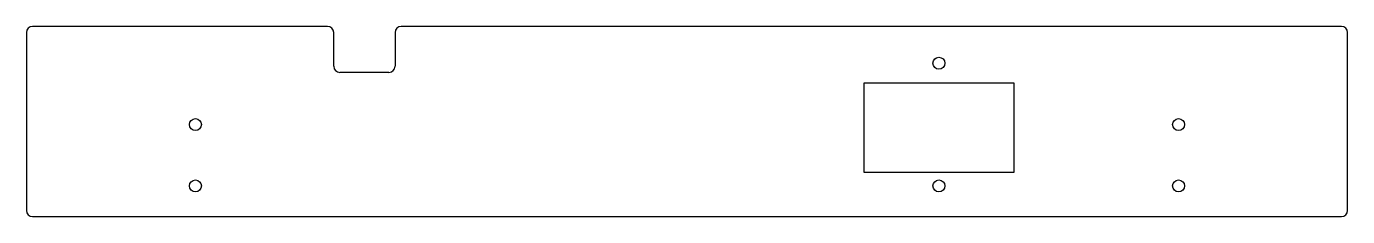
# Model space of a CAD drawing. Header units: millimetres. Extents: x -352 to 78, y -32 to 30.
import ezdxf

# ---------------------------------------------------------------- set-up
doc = ezdxf.new("R2010")
doc.units = ezdxf.units.MM

msp = doc.modelspace()

# ---------------------------------------------------------------- linework, layer by layer
at = {"color": 7, "linetype": 'Continuous', "lineweight": 25}
for p, q in [((-351.92, 27.7), (-351.92, -30.3)), ((-253.92, 29.7), (-349.92, 29.7)), ((-251.92, 16.7), (-251.92, 27.7)), ((-231.92, 27.7), (-231.92, 16.7)), ((76.08, 29.7), (-229.92, 29.7)), ((78.08, -30.3), (78.08, 27.7)), ((-233.92, 14.7), (-249.92, 14.7)), ((-30.42, 11.2), (-79.42, 11.2)), ((-79.42, 11.2), (-79.42, -17.8)), ((-30.42, -17.8), (-30.42, 11.2)), ((-79.42, -17.8), (-30.42, -17.8)), ((-349.92, -32.3), (76.08, -32.3))]:
    msp.add_line(p, q, dxfattribs=at)
for centre in [(-54.92, 17.7), (-296.92, -2.3), (23.08, -2.3), (-296.92, -22.3), (-54.92, -22.3), (23.08, -22.3)]:
    msp.add_circle(centre, 1.95, dxfattribs=at)
for centre, start, end in [((-349.92, 27.7), 90, 180), ((-253.92, 27.7), 0, 90), ((-229.92, 27.7), 90, 180), ((76.08, 27.7), 0, 90), ((-249.92, 16.7), 180, 270), ((-233.92, 16.7), 270, 0), ((-349.92, -30.3), 180, 270), ((76.08, -30.3), 270, 0)]:
    msp.add_arc(centre, 2, start, end, dxfattribs=at)

doc.saveas('drawing.dxf')
